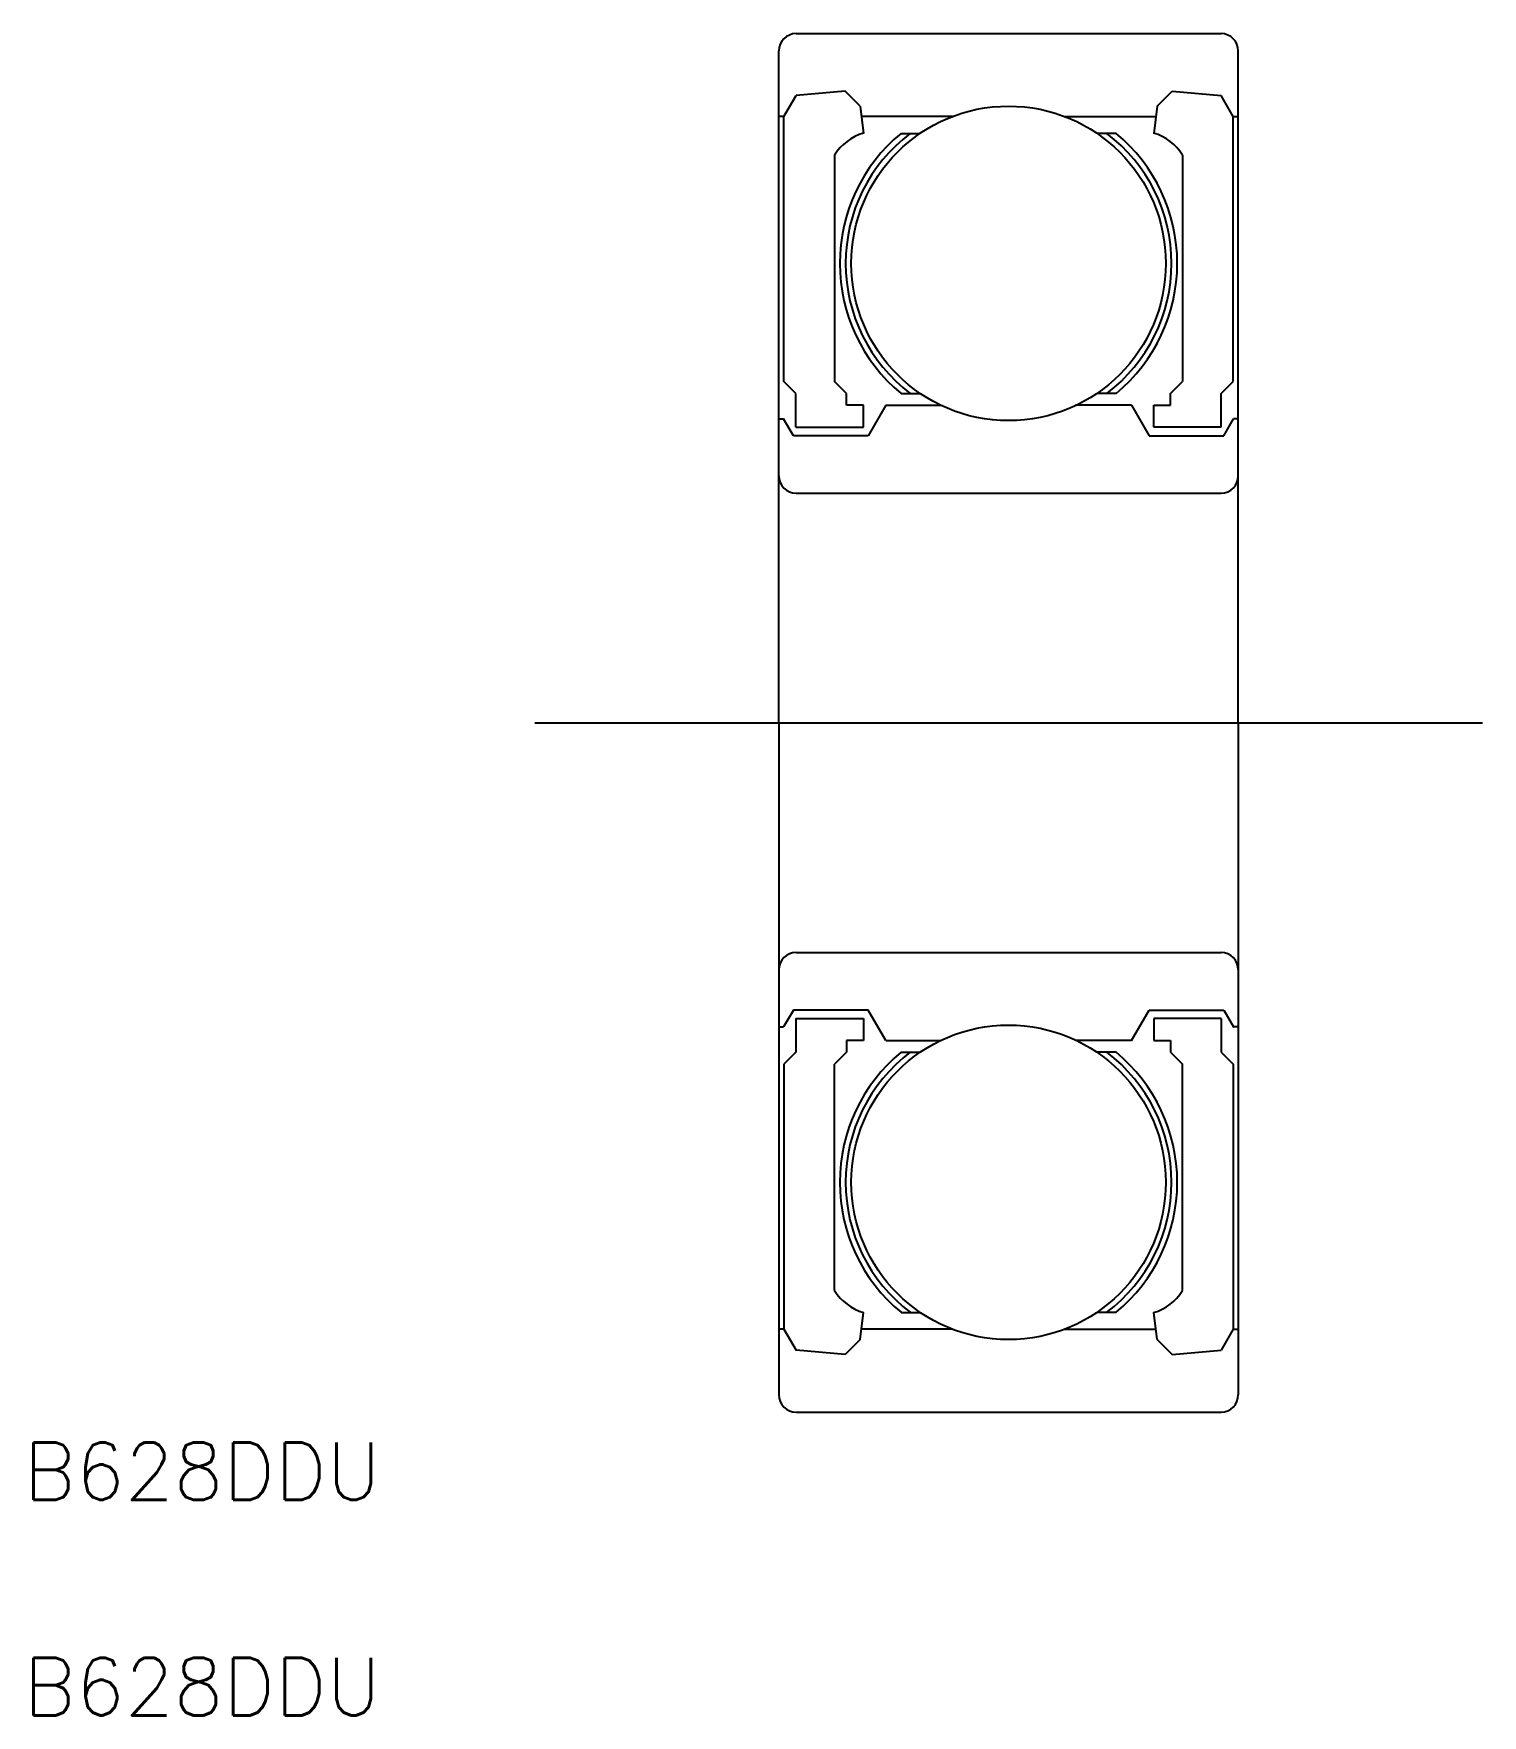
# Model space of a CAD drawing. Extents: x 21.4 to 46.6, y 8.2 to 37.5.
import ezdxf

# ---------------------------------------------------------------- set-up
doc = ezdxf.new("R2010")
doc.units = 0
doc.linetypes.add('CENTER', pattern=[50.8, 31.75, -6.35, 6.35, -6.35])
doc.layers.get('0').update_dxf_attribs({"linetype": 'CONTINUOUS'})
doc.layers.add('CENTER', color=1, linetype='CENTER')
doc.styles.get("Standard").update_dxf_attribs({"font": 'txt', "bigfont": 'BIGFONT'})

msp = doc.modelspace()

# ---------------------------------------------------------------- linework, layer by layer
at = {"color": 7, "linetype": 'CONTINUOUS'}
for p, q in [((34.699, 37.522), (42.099, 37.522)), ((34.399, 25.522), (34.399, 37.222)), ((42.399, 25.522), (42.399, 37.222)), ((34.487, 36.081), (34.698, 36.447)), ((35.552, 36.522), (34.698, 36.447)), ((35.813, 36.261), (35.552, 36.522)), ((40.986, 36.261), (41.247, 36.522)), ((41.247, 36.522), (42.101, 36.447)), ((42.312, 36.081), (42.101, 36.447)), ((34.487, 36.081), (34.399, 36.081)), ((34.487, 31.467), (34.487, 36.081)), ((35.813, 36.261), (35.873, 35.786)), ((37.423, 36.081), (35.836, 36.081)), ((39.376, 36.081), (40.963, 36.081)), ((40.986, 36.261), (40.926, 35.786)), ((42.312, 31.467), (42.312, 36.081)), ((42.312, 36.081), (42.399, 36.081)), ((36.526, 35.786), (36.859, 35.786)), ((40.273, 35.786), (39.94, 35.786)), ((35.37, 35.408), (35.37, 31.467)), ((41.429, 35.408), (41.429, 31.467)), ((34.696, 31.258), (34.487, 31.467)), ((35.579, 31.258), (35.37, 31.467)), ((41.22, 31.258), (41.429, 31.467)), ((42.103, 31.258), (42.312, 31.467)), ((34.696, 30.669), (34.696, 31.258)), ((35.579, 31.052), (35.579, 31.258)), ((35.873, 31.052), (35.579, 31.052)), ((35.873, 30.669), (35.873, 31.052)), ((36.26, 31.052), (35.954, 30.522)), ((36.26, 31.052), (37.232, 31.052)), ((36.526, 31.258), (36.859, 31.258)), ((40.539, 31.052), (39.567, 31.052)), ((40.273, 31.258), (39.94, 31.258)), ((40.539, 31.052), (40.845, 30.522)), ((40.926, 31.052), (41.22, 31.052)), ((40.926, 30.669), (40.926, 31.052)), ((41.22, 31.052), (41.22, 31.258)), ((42.103, 30.669), (42.103, 31.258)), ((34.399, 30.817), (34.482, 30.817)), ((34.482, 30.817), (34.479, 30.817)), ((34.652, 30.522), (34.482, 30.817)), ((42.147, 30.522), (42.317, 30.817)), ((42.317, 30.817), (42.319, 30.817)), ((42.399, 30.817), (42.317, 30.817)), ((35.954, 30.522), (34.652, 30.522)), ((34.696, 30.669), (35.873, 30.669)), ((40.845, 30.522), (42.147, 30.522)), ((42.103, 30.669), (40.926, 30.669)), ((34.699, 29.522), (42.099, 29.522)), ((34.399, 25.522), (34.399, 13.822)), ((42.399, 25.522), (42.399, 13.822)), ((34.699, 21.522), (42.099, 21.522)), ((34.652, 20.522), (34.482, 20.228)), ((35.954, 20.522), (34.652, 20.522)), ((36.26, 19.992), (35.954, 20.522)), ((40.539, 19.992), (40.845, 20.522)), ((40.845, 20.522), (42.147, 20.522)), ((42.147, 20.522), (42.317, 20.228)), ((34.399, 20.228), (34.482, 20.228)), ((34.482, 20.228), (34.479, 20.228)), ((34.696, 20.375), (34.696, 19.786)), ((34.696, 20.375), (35.873, 20.375)), ((35.873, 20.375), (35.873, 19.992)), ((40.926, 20.375), (40.926, 19.992)), ((42.103, 20.375), (40.926, 20.375)), ((42.103, 20.375), (42.103, 19.786)), ((42.399, 20.228), (42.317, 20.228)), ((42.317, 20.228), (42.319, 20.228)), ((35.873, 19.992), (35.579, 19.992)), ((35.579, 19.992), (35.579, 19.786)), ((36.26, 19.992), (37.232, 19.992)), ((40.539, 19.992), (39.567, 19.992)), ((40.926, 19.992), (41.22, 19.992)), ((41.22, 19.992), (41.22, 19.786)), ((34.696, 19.786), (34.487, 19.577)), ((35.579, 19.786), (35.37, 19.577)), ((36.526, 19.786), (36.859, 19.786)), ((40.273, 19.786), (39.94, 19.786)), ((41.22, 19.786), (41.429, 19.577)), ((42.103, 19.786), (42.312, 19.577)), ((34.487, 19.577), (34.487, 14.964)), ((35.37, 15.637), (35.37, 19.577)), ((41.429, 15.637), (41.429, 19.577)), ((42.312, 19.577), (42.312, 14.964)), ((35.813, 14.783), (35.873, 15.258)), ((36.526, 15.258), (36.859, 15.258)), ((40.273, 15.258), (39.94, 15.258)), ((40.986, 14.783), (40.926, 15.258)), ((34.487, 14.964), (34.399, 14.964)), ((34.487, 14.964), (34.698, 14.597)), ((37.423, 14.964), (35.836, 14.964)), ((39.376, 14.964), (40.963, 14.964)), ((42.312, 14.964), (42.101, 14.597)), ((42.312, 14.964), (42.399, 14.964)), ((35.813, 14.783), (35.552, 14.522)), ((40.986, 14.783), (41.247, 14.522)), ((35.552, 14.522), (34.698, 14.597)), ((41.247, 14.522), (42.101, 14.597)), ((34.699, 13.522), (42.099, 13.522))]:
    msp.add_line(p, q, dxfattribs=at)
for centre in [(38.399, 33.522), (38.399, 17.522)]:
    msp.add_circle(centre, 2.738, dxfattribs=at)
for centre, radius, start, end in [((34.699, 37.222), 0.3, 90, 180), ((42.099, 37.222), 0.3, 0, 90), ((36.121, 34.943), 0.883, 106.2645, 148.2193), ((38.399, 33.522), 2.938, 129.6044, 230.3972), ((38.399, 33.522), 2.838, 127.0976, 232.9041), ((38.399, 33.522), 2.838, 307.0959, 52.9024), ((38.399, 33.522), 2.938, 309.6028, 50.3956), ((40.678, 34.943), 0.883, 31.7807, 73.7355), ((34.699, 29.822), 0.3, 180, 270), ((42.099, 29.822), 0.3, 270, 0), ((34.699, 21.222), 0.3, 90, 180), ((42.099, 21.222), 0.3, 0, 90), ((38.399, 17.522), 2.938, 129.6028, 230.3956), ((38.399, 17.522), 2.838, 127.0959, 232.9024), ((38.399, 17.522), 2.838, 307.0976, 52.9041), ((38.399, 17.522), 2.938, 309.6044, 50.3972), ((36.121, 16.102), 0.883, 211.7807, 253.7355), ((40.678, 16.102), 0.883, 286.2645, 328.2193), ((34.699, 13.822), 0.3, 180, 270), ((42.099, 13.822), 0.3, 270, 0)]:
    msp.add_arc(centre, radius, start, end, dxfattribs=at)
at = {"layer": 'CENTER', "color": 1, "linetype": 'CENTER'}
msp.add_line((30.149, 25.522), (46.649, 25.522), dxfattribs=at)

# ---------------------------------------------------------------- texts
at = {"color": 7, "linetype": 'CONTINUOUS'}
for p in [(21.251, 11.991), (21.251, 8.241)]:
    msp.add_text('B628DDU', height=1, dxfattribs=at).set_placement(p)

doc.saveas('drawing.dxf')
